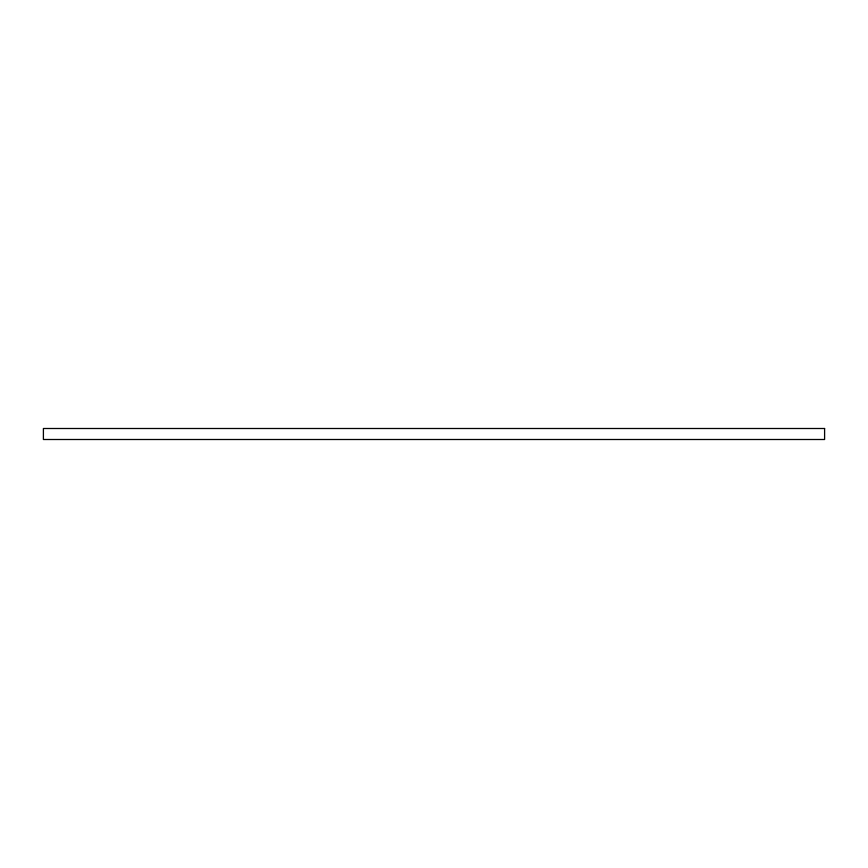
<?xml version="1.0" encoding="UTF-8"?>
<svg xmlns="http://www.w3.org/2000/svg" width="868" height="868" viewBox="0 0 868 868"><rect width="100%" height="100%" fill="white"/><g stroke="black" fill="none" stroke-linecap="round" stroke-linejoin="round"><path stroke-width="1.3" d="M824.6 428.499L43.4 428.499L43.4 439.501L824.6 439.501L824.6 428.499"/></g></svg>
